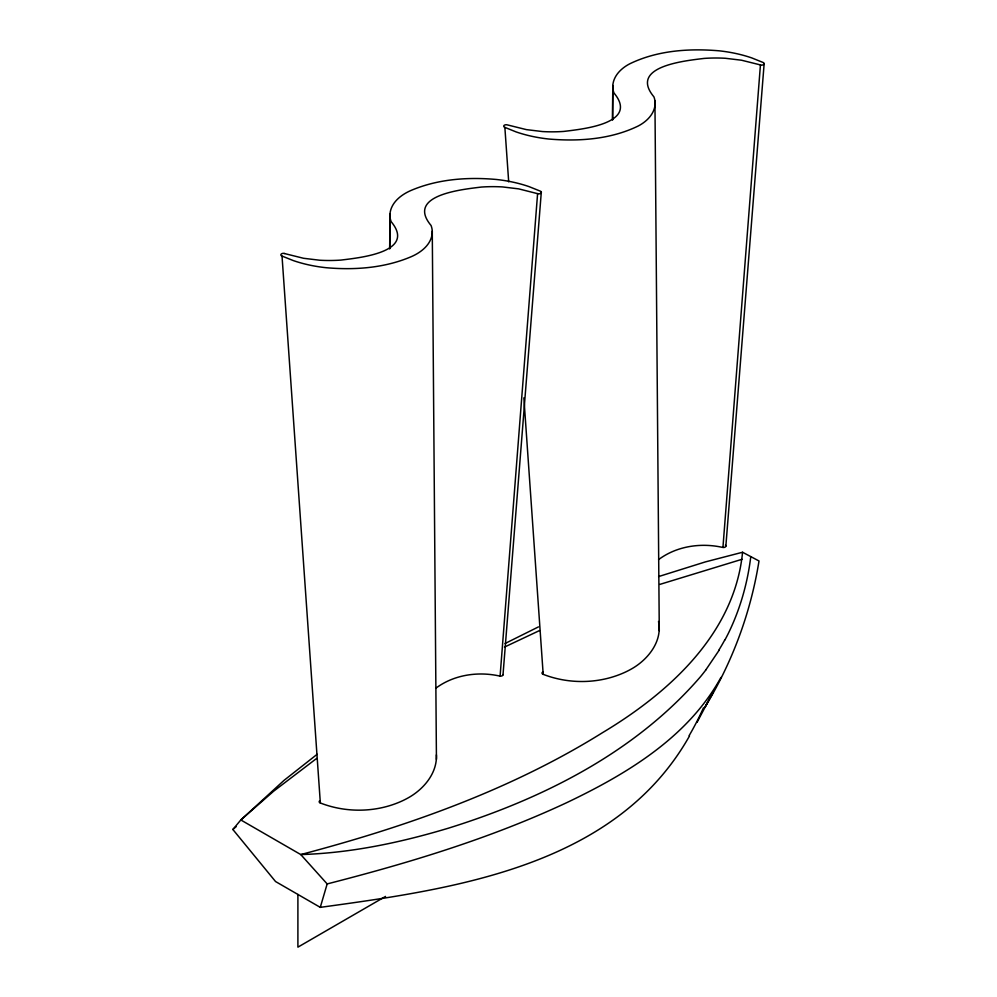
<?xml version="1.0" encoding="UTF-8"?>
<svg xmlns="http://www.w3.org/2000/svg" width="997" height="997" viewBox="0 0 997 997"><rect width="100%" height="100%" fill="white"/><g stroke="black" fill="none" stroke-linecap="round" stroke-linejoin="round"><path stroke-width="1.5" d="M389.715 248.727L389.952 214.193C390.861 202.69 400.968 194.839 410.789 190.552C437.571 179.074 467.443 176.905 496.194 179.46A98.765 57.016 0 0 1 528.983 186.601L540.561 191.237A2.58 1.483 0 0 1 540.848 193.206A2.58 1.483 0 0 1 537.533 193.642L518.664 188.869L502.476 186.925A95.886 55.358 0 0 0 481.314 187.062C462.695 189.405 405.53 194.876 431.065 225.496A52.355 30.222 0 0 1 432.262 232.974C431.352 244.464 421.245 252.316 411.437 256.603C384.655 268.081 354.77 270.249 326.019 267.695A98.765 57.016 0 0 1 293.23 260.553L281.653 255.917A2.58 1.483 0 0 1 281.378 253.948A2.58 1.483 0 0 1 284.681 253.512M612.794 85.53A52.355 30.222 0 0 0 613.99 93.008C639.526 123.628 582.373 129.099 563.754 131.43A95.886 55.358 0 0 1 542.58 131.567L526.404 129.622L507.473 124.924A2.58 1.483 0 0 0 504.22 125.298A2.58 1.483 0 0 0 504.532 127.242L516.072 131.903A98.765 57.016 0 0 0 548.861 139.032C578.945 141.586 610.613 139.406 638.142 126.033C646.492 121.721 654.356 114.194 655.104 104.311A52.355 30.222 0 0 0 653.907 96.834C628.384 66.213 685.537 60.742 704.156 58.412A95.886 55.358 0 0 1 725.317 58.275L741.506 60.219L760.437 64.917A2.58 1.483 0 0 0 763.69 64.543A2.58 1.483 0 0 0 763.378 62.599L751.825 57.938A98.765 57.016 0 0 0 719.036 50.81C688.964 48.255 657.297 50.423 629.768 63.808C621.405 68.12 613.541 75.647 612.794 85.53L612.557 120.064L612.794 87.362M389.677 248.689L389.952 216.013M503.011 674.558A2.468 1.433 0 0 1 500.095 676.128L537.595 193.58M725.367 545.135A2.841 1.645 0 0 1 725.853 545.907A2.468 1.433 0 0 1 722.937 547.478L760.437 64.917M503.011 674.832L541.284 192.421M725.853 546.169L764.138 63.758M750.778 556.613C747.576 583.046 740.185 609.005 728.545 632.97A405.978 298.577 25.1 0 1 725.006 639.8M436.412 754.866C437.247 773.473 423.389 789.524 407.848 798.049A80.259 46.336 0 0 1 388.095 806.137C365.887 812.48 341.473 811.309 319.987 802.847A2.841 1.645 0 0 1 319.202 801.875A2.468 1.433 0 0 1 319.538 800.965M658.506 621.48C662.781 641.594 647.464 660.276 630.69 669.386A80.259 46.336 0 0 1 610.937 677.474C588.729 683.817 564.314 682.646 542.829 674.196A2.841 1.645 0 0 1 542.044 673.212A2.468 1.433 0 0 1 542.817 672.003M697.077 722.302L712.568 693.065L705.228 706.699C732.409 662.083 750.753 612.582 759.004 560.975L742.566 552.251C734.565 633.818 668.813 692.903 602.574 732.633C509.953 790.422 405.829 826.812 300.77 854.566L240.825 819.958L232.862 829.479L275.546 881.535L320.274 907.357C454.669 888.9 615.722 866.605 689.488 735.985M320.274 907.357L327.166 883.928L300.77 854.566C350.969 853.071 400.507 842.577 448.488 828.158C542.667 798.759 635.151 752.448 700.492 676.714A437.284 319.451 19.7 0 0 705.938 669.81M719.348 649.894L705.901 669.785M720.968 677.424C687.992 737.257 627.063 773.822 567.231 802.423C490.512 838.352 409.069 862.966 327.166 883.928M232.862 829.479L236.152 826.687M317.146 754.293L284.008 780.389L240.825 819.958L273.627 791.219L316.61 758.455M435.739 688.279C453.772 674.757 477.937 671.218 499.647 676.041M658.581 559.616C676.614 546.107 700.779 542.555 722.489 547.378M385.54 896.428L297.904 947.15L297.904 894.446M505.043 643.514L538.467 626.889M504.42 647.103L539.477 630.578M658.606 576.565L705.265 561.934L742.566 552.251M659.752 584.429L742.067 559.28M284.631 253.574L303.562 258.285L319.738 260.229A95.886 55.358 0 0 0 340.899 260.092C359.518 257.749 416.684 252.278 391.148 221.658A52.355 30.222 0 0 1 389.952 214.193M504.868 127.454L508.694 181.853M282.026 256.117L320.349 803.034M523.874 397.84L543.191 674.383M654.929 100.622L659.279 630.69M432.274 231.142L436.437 759.353M703.496 707.77A399.585 320 57.2 0 1 689.114 735.674M724.881 639.738A405.43 297.642 22.6 0 1 719.086 649.757"/></g></svg>
